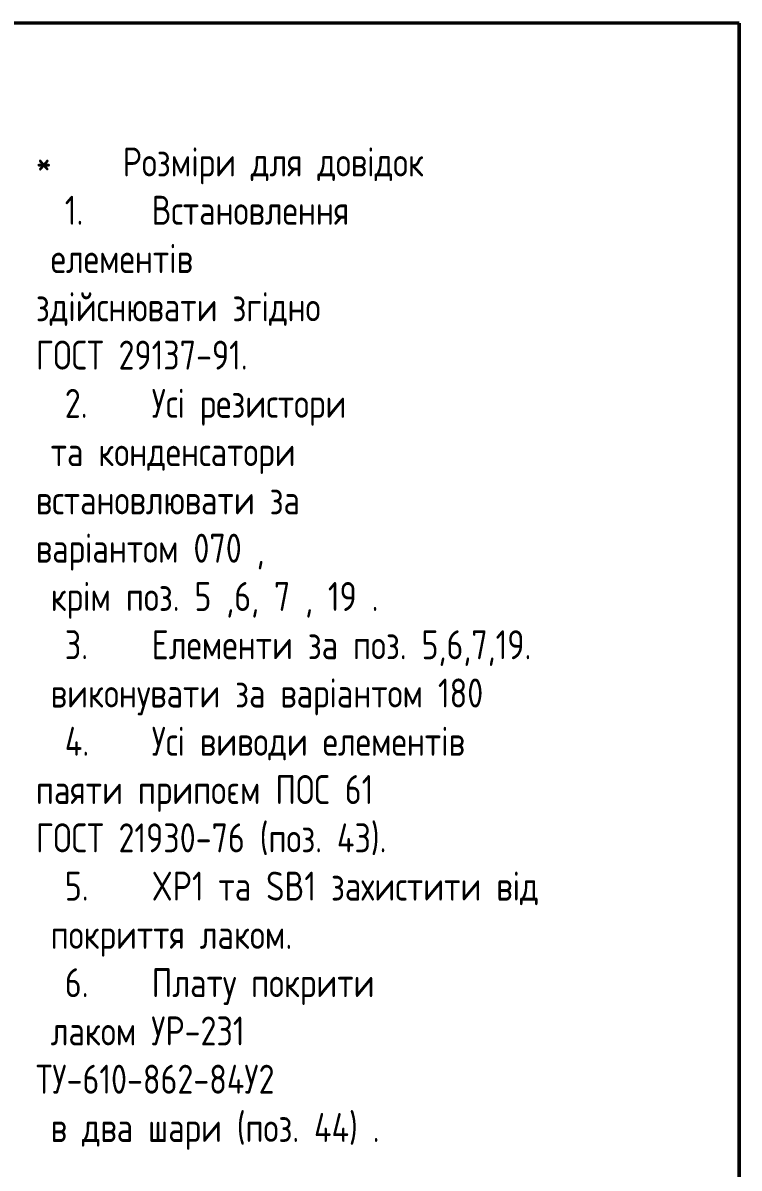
# Paper-space layout 'Лист1' of a CAD drawing. Header units: millimetres. Extents: x 20 to 405, y 5 to 258.
# Drawn here: x 306.2 to 405.1, y 99.3 to 257.5 of the extents above; entities that cross this region are included whole.
import ezdxf

# ---------------------------------------------------------------- set-up
doc = ezdxf.new("R2010")
doc.units = ezdxf.units.MM
doc.layers.add('СхемаЕлПринц', color=7, linetype='Continuous', lineweight=50, true_color=0x000000)
doc.styles.get("Standard").update_dxf_attribs({"font": 'arial.ttf'})

psp = doc.layouts.new('Лист1')

# ---------------------------------------------------------------- linework, layer by layer
at = {"layer": 'СхемаЕлПринц'}
for p, q in [((405.122, 257.44), (206.28, 257.454)), ((405.122, 5.348), (405.122, 257.44))]:
    psp.add_line(p, q, dxfattribs=at)

# ---------------------------------------------------------------- texts
at = {"insert": (303.979, 240.239), "char_height": 4, "attachment_point": 1}
psp.add_mtext_dynamic_manual_height_columns('\\pxi-3,l4,t4;{\\fGOST type A|b0|i0|c204|p34;*^IРозміри для довідок\\P\\pl5,t5;1.^IВстановлення\\P\\pl4,t4; елементів \\Pздійснювати згідно \\PГОСТ 29137-91. \\P\\pl5,t5;2.^IУсі резистори\\P\\pl4,t4; та конденсатори \\Pвстановлювати за \\Pваріантом 070 ,\\P крім поз. 5 ,6, 7 , 19 . \\P\\pl5,t5;3.^IЕлементи за поз. 5,6,7,19.\\P\\pl4,t4; виконувати за варіантом 180\\P\\pl5,t5;4.^IУсі виводи елементів \\P\\pl4,t4;паяти припоєм ПОС 61 \\PГОСТ 21930-76 (поз. 43).\\P\\pl5,t5;\\fGOST type A|b0|i0|c0|p34;5.^IXP1\\fGOST type A|b0|i0|c204|p34; та \\fGOST type A|b0|i0|c0|p34;SB1 \\fGOST type A|b0|i0|c204|p34;захистити від\\P\\pl4,t4; покриття лаком.\\P\\pl5,t5;6.^IПлату покрити\\P\\pl4,t4; лаком УР-231 \\PТУ-610-862-84У2\\P в два шари (поз. 44) .}', width=361.05661, gutter_width=27.858, heights=[281.345], dxfattribs=at)

doc.saveas('drawing.dxf')
